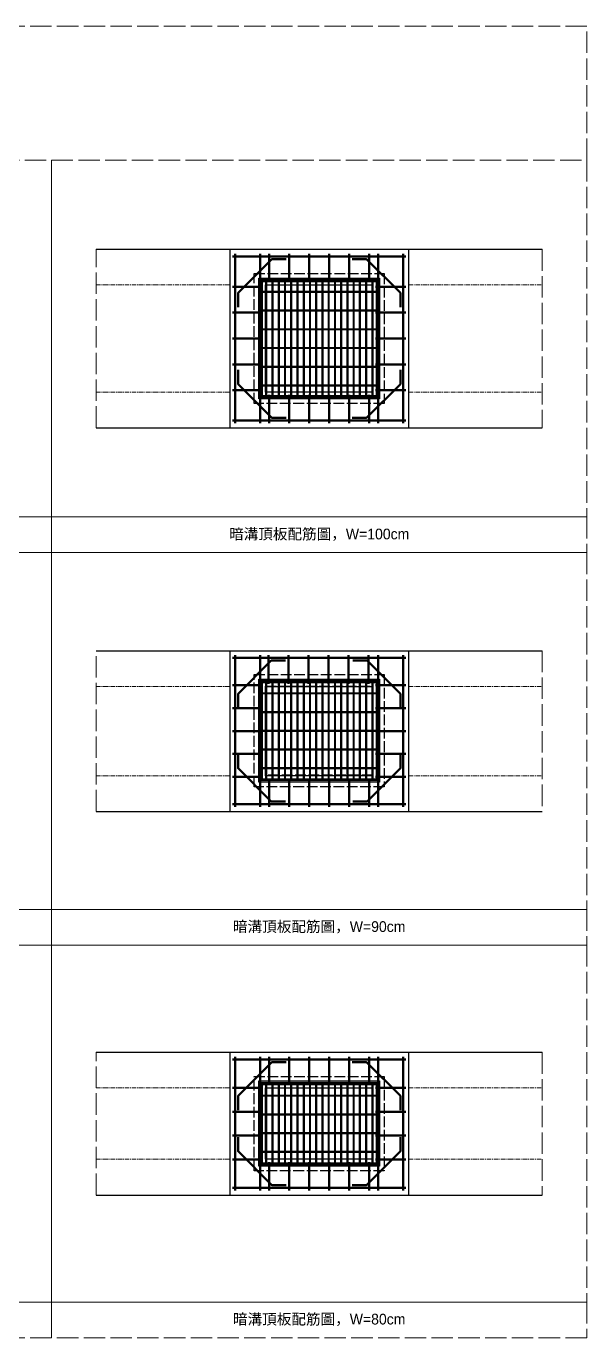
# Model space of a CAD drawing. Extents: x -7340 to 3675, y -3342 to 777.
# Drawn here: x 886 to 1200, y -3342 to -2607 of the extents above; entities that cross this region are included whole.
import ezdxf

# ---------------------------------------------------------------- set-up
doc = ezdxf.new("R2010")
doc.units = 0
doc.header["$MEASUREMENT"] = 0
doc.linetypes.add('ACAD_ISO02W100', pattern=[15, 12, -3])
doc.linetypes.add('CENTERX2', pattern=[4, 2.5, -0.5, 0.5, -0.5])
doc.layers.add('一、4.基本-隱藏', color=9, linetype='ACAD_ISO02W100', lineweight=20, plot=False)
doc.layers.add('三、3.文字-註解文字', color=2, linetype='Continuous')
for name, color, linetype, lineweight in [('二、1.繪圖-既有設施', 8, 'Continuous', 20), ('二、2.繪圖-施作項目', 181, 'Continuous', 30), ('二、5.繪圖-鋼筋', 60, 'Continuous', 50), ('二、6.繪圖-其他施作項目', 35, 'Continuous', 30)]:
    doc.layers.add(name, color=color, linetype=linetype, lineweight=lineweight)
doc.styles.add('註解文字', font='MS PGothic.ttf', dxfattribs={"height": 3})
pattern_1 = [(45, (-155.3608, -3018.3457), (-2.65165, 2.65165), []), (45, (-154.477, -3018.3457), (-2.65165, 2.65165), []), (45, (-153.593, -3018.3457), (-2.65165, 2.65165), []), (45, (-152.709, -3018.3457), (-2.65165, 2.65165), [])]
pattern_2 = [(45, (-270.3608, -2793.0957), (-2.65165, 2.65165), []), (45, (-269.477, -2793.0957), (-2.65165, 2.65165), []), (45, (-268.593, -2793.0957), (-2.65165, 2.65165), []), (45, (-267.709, -2793.0957), (-2.65165, 2.65165), [])]
pattern_3 = [(45, (-385.3608, -2568.3457), (-2.65165, 2.65165), []), (45, (-384.477, -2568.3457), (-2.65165, 2.65165), []), (45, (-383.593, -2568.3457), (-2.65165, 2.65165), []), (45, (-382.709, -2568.3457), (-2.65165, 2.65165), [])]

msp = doc.modelspace()

# ---------------------------------------------------------------- hatches: boundary and pattern name
at = {"layer": '二、6.繪圖-其他施作項目'}
h = msp.add_hatch(color=256, dxfattribs=at)
h.dxf.hatch_style = 1
h.paths.add_polyline_path([(1016.1, -2815.9), (1083.9, -2815.9), (1083.9, -2748.1), (1016.1, -2748.1)])
h.paths.add_polyline_path([(1017, -2749), (1083, -2749), (1083, -2815), (1017, -2815)], flags=16)
h = msp.add_hatch(dxfattribs=at)
h.set_pattern_fill('ANSI34', color=256, scale=5)
h.set_pattern_definition(pattern_3)
h.paths.add_polyline_path([(1082, -2755.5), (1018, -2755.5), (1018, -2756), (1082, -2756)])
h = msp.add_hatch(dxfattribs=at)
h.set_pattern_fill('ANSI34', color=256, scale=5)
h.set_pattern_definition(pattern_3)
h.paths.add_polyline_path([(1082, -2766), (1018, -2766), (1018, -2766.5), (1082, -2766.5)])
h = msp.add_hatch(dxfattribs=at)
h.set_pattern_fill('ANSI34', color=256, scale=5)
h.set_pattern_definition(pattern_3)
h.paths.add_polyline_path([(1082, -2776.5), (1018, -2776.5), (1018, -2777), (1082, -2777)])
h = msp.add_hatch(dxfattribs=at)
h.set_pattern_fill('ANSI34', color=256, scale=5)
h.set_pattern_definition(pattern_3)
h.paths.add_polyline_path([(1082, -2787), (1018, -2787), (1018, -2787.5), (1082, -2787.5)])
h = msp.add_hatch(dxfattribs=at)
h.set_pattern_fill('ANSI34', color=256, scale=5)
h.set_pattern_definition(pattern_3)
h.paths.add_polyline_path([(1082, -2797.5), (1018, -2797.5), (1018, -2798), (1082, -2798)])
h = msp.add_hatch(dxfattribs=at)
h.set_pattern_fill('ANSI34', color=256, scale=5)
h.set_pattern_definition(pattern_3)
h.paths.add_polyline_path([(1082, -2808), (1018, -2808), (1018, -2808.5), (1082, -2808.5)])
h = msp.add_hatch(color=256, dxfattribs=at)
h.dxf.hatch_style = 1
h.paths.add_polyline_path([(1016.1, -3030.65), (1083.9, -3030.65), (1083.9, -2972.85), (1016.1, -2972.85)])
h.paths.add_polyline_path([(1017, -2973.75), (1083, -2973.75), (1083, -3029.75), (1017, -3029.75)], flags=16)
h = msp.add_hatch(dxfattribs=at)
h.set_pattern_fill('ANSI34', color=256, scale=5)
h.set_pattern_definition(pattern_2)
h.paths.add_polyline_path([(1082, -2980.5), (1018, -2980.5), (1018, -2981), (1082, -2981)])
h = msp.add_hatch(dxfattribs=at)
h.set_pattern_fill('ANSI34', color=256, scale=5)
h.set_pattern_definition(pattern_2)
h.paths.add_polyline_path([(1082, -2991), (1018, -2991), (1018, -2991.5), (1082, -2991.5)])
h = msp.add_hatch(dxfattribs=at)
h.set_pattern_fill('ANSI34', color=256, scale=5)
h.set_pattern_definition(pattern_2)
h.paths.add_polyline_path([(1082, -3001.5), (1018, -3001.5), (1018, -3002), (1082, -3002)])
h = msp.add_hatch(dxfattribs=at)
h.set_pattern_fill('ANSI34', color=256, scale=5)
h.set_pattern_definition(pattern_2)
h.paths.add_polyline_path([(1082, -3012), (1018, -3012), (1018, -3012.5), (1082, -3012.5)])
h = msp.add_hatch(dxfattribs=at)
h.set_pattern_fill('ANSI34', color=256, scale=5)
h.set_pattern_definition(pattern_2)
h.paths.add_polyline_path([(1082, -3022.5), (1018, -3022.5), (1018, -3023), (1082, -3023)])
h = msp.add_hatch(color=256, dxfattribs=at)
h.dxf.hatch_style = 1
h.paths.add_polyline_path([(1016.1, -3198.1), (1016.1, -3245.9), (1083.9, -3245.9), (1083.9, -3198.1)])
h.paths.add_polyline_path([(1017, -3199), (1083, -3199), (1083, -3245), (1017, -3245)], flags=16)
h.paths.add_polyline_path([(1020, -3202), (1080, -3202), (1080, -3242), (1020, -3242)], flags=0)
h = msp.add_hatch(dxfattribs=at)
h.set_pattern_fill('ANSI34', color=256, scale=5)
h.set_pattern_definition(pattern_1)
h.paths.add_polyline_path([(1082, -3206), (1018, -3206), (1018, -3206.5), (1082, -3206.5)])
h = msp.add_hatch(dxfattribs=at)
h.set_pattern_fill('ANSI34', color=256, scale=5)
h.set_pattern_definition(pattern_1)
h.paths.add_polyline_path([(1082, -3216.5), (1018, -3216.5), (1018, -3217), (1082, -3217)])
h = msp.add_hatch(dxfattribs=at)
h.set_pattern_fill('ANSI34', color=256, scale=5)
h.set_pattern_definition(pattern_1)
h.paths.add_polyline_path([(1082, -3227), (1018, -3227), (1018, -3227.5), (1082, -3227.5)])
h = msp.add_hatch(dxfattribs=at)
h.set_pattern_fill('ANSI34', color=256, scale=5)
h.set_pattern_definition(pattern_1)
h.paths.add_polyline_path([(1082, -3237.5), (1018, -3237.5), (1018, -3238), (1082, -3238)])

# ---------------------------------------------------------------- linework, layer by layer
at = {"layer": '一、4.基本-隱藏'}
for points in [[(300, -2682), (1200, -2682), (1200, -2607), (300, -2607)], [(750, -2682), (900, -2682), (900, -2882), (750, -2882)], [(900, -2682), (1200, -2682), (1200, -2882), (900, -2882)], [(925, -2732), (1175, -2732), (1175, -2832), (925, -2832)], [(750, -2882), (900, -2882), (900, -2902), (750, -2902)], [(900, -2882), (1200, -2882), (1200, -2902), (900, -2902)], [(750, -2902), (900, -2902), (900, -3102), (750, -3102)], [(900, -2902), (1200, -2902), (1200, -3102), (900, -3102)], [(925, -2957), (1175, -2957), (1175, -3047), (925, -3047)], [(750, -3102), (900, -3102), (900, -3122), (750, -3122)], [(900, -3102), (1200, -3102), (1200, -3122), (900, -3122)], [(750, -3122), (900, -3122), (900, -3322), (750, -3322)], [(900, -3122), (1200, -3122), (1200, -3322), (900, -3322)], [(925, -3182), (1175, -3182), (1175, -3262), (925, -3262)], [(750, -3322), (900, -3322), (900, -3342), (750, -3342)], [(900, -3322), (1200, -3322), (1200, -3342), (900, -3342)]]:
    msp.add_lwpolyline(points, close=True, dxfattribs=at)
at = {"layer": '二、1.繪圖-既有設施', "linetype": 'CENTERX2'}
for points in [[(925, -2752), (1000, -2752)], [(1100, -2752), (1175, -2752)], [(925, -2812), (1000, -2812)], [(1100, -2812), (1175, -2812)], [(925, -2977), (1000, -2977)], [(1100, -2977), (1175, -2977)], [(925, -3027), (1000, -3027)], [(1100, -3027), (1175, -3027)], [(925, -3202), (1000, -3202)], [(1100, -3202), (1175, -3202)], [(925, -3242), (1000, -3242)], [(1100, -3242), (1175, -3242)]]:
    msp.add_lwpolyline(points, dxfattribs=at)
at = {"layer": '二、2.繪圖-施作項目'}
for points in [[(925, -2732), (1175, -2732)], [(1000, -2732), (1000, -2832)], [(1100, -2732), (1100, -2832)], [(925, -2832), (1175, -2832)], [(925, -2957), (1175, -2957)], [(1000, -2957), (1000, -3047)], [(1100, -2957), (1100, -3047)], [(925, -3047), (1175, -3047)], [(925, -3182), (1175, -3182)], [(1000, -3182), (1000, -3262)], [(1100, -3182), (1100, -3262)], [(925, -3262), (1175, -3262)]]:
    msp.add_lwpolyline(points, dxfattribs=at)
for points in [[(1020, -2752), (1080, -2752), (1080, -2812), (1020, -2812)], [(1020, -2977), (1080, -2977), (1080, -3027), (1020, -3027)], [(1020, -3202), (1080, -3202), (1080, -3242), (1020, -3242)]]:
    msp.add_lwpolyline(points, close=True, dxfattribs=at)
at = {"layer": '二、5.繪圖-鋼筋'}
for points in [[(1001.5, -2736), (1098.5, -2736)], [(1003, -2734.5), (1003, -2829.5)], [(1004.5, -2764.5), (1004.5, -2756.5), (1023.5, -2737.5), (1031.5, -2737.5)], [(1017, -2829.5), (1017, -2734.5)], [(1022, -2750.5), (1022, -2734.5)], [(1033.2, -2750.5), (1033.2, -2734.5)], [(1044.4, -2750.5), (1044.4, -2734.5)], [(1055.6, -2750.5), (1055.6, -2734.5)], [(1066.8, -2750.5), (1066.8, -2734.5)], [(1095.5, -2764.5), (1095.5, -2756.5), (1076.5, -2737.5), (1068.5, -2737.5)], [(1078, -2750.5), (1078, -2734.5)], [(1083, -2829.5), (1083, -2734.5)], [(1097, -2734.5), (1097, -2829.5)], [(1001.5, -2753), (1018.5, -2753)], [(1081.5, -2753), (1098.5, -2753)], [(1001.5, -2767.5), (1018.5, -2767.5)], [(1081.5, -2767.5), (1098.5, -2767.5)], [(1001.5, -2782), (1018.5, -2782)], [(1081.5, -2782), (1098.5, -2782)], [(1001.5, -2796.5), (1018.5, -2796.5)], [(1004.5, -2799.5), (1004.5, -2807.5), (1023.5, -2826.5), (1031.5, -2826.5)], [(1095.5, -2799.5), (1095.5, -2807.5), (1076.5, -2826.5), (1068.5, -2826.5)], [(1081.5, -2796.5), (1098.5, -2796.5)], [(1001.5, -2811), (1018.5, -2811)], [(1022, -2829.5), (1022, -2813.5)], [(1033.2, -2829.5), (1033.2, -2813.5)], [(1044.4, -2829.5), (1044.4, -2813.5)], [(1055.6, -2829.5), (1055.6, -2813.5)], [(1066.8, -2829.5), (1066.8, -2813.5)], [(1078, -2829.5), (1078, -2813.5)], [(1081.5, -2811), (1098.5, -2811)], [(1001.5, -2828), (1098.5, -2828)], [(1001.5, -2961), (1098.5, -2961)], [(1003, -2959.5), (1003, -3044.5)], [(1017, -2959.5), (1017, -3044.5)], [(1021.638, -2975.5), (1021.638, -2959.5)], [(1032.838, -2975.5), (1032.838, -2959.5)], [(1044.038, -2975.5), (1044.038, -2959.5)], [(1055.238, -2975.5), (1055.238, -2959.5)], [(1066.438, -2975.5), (1066.438, -2959.5)], [(1077.638, -2975.5), (1077.638, -2959.5)], [(1083, -2959.5), (1083, -3044.5)], [(1097, -2959.5), (1097, -3044.5)], [(1004.5, -2989.138), (1004.5, -2981.138), (1023.138, -2962.5), (1031.138, -2962.5)], [(1095.5, -2989.138), (1095.5, -2981.138), (1076.862, -2962.5), (1068.862, -2962.5)], [(1001.5, -2976.35), (1018.5, -2976.35)], [(1081.5, -2976.35), (1098.5, -2976.35)], [(1001.5, -2989.18), (1018.5, -2989.18)], [(1081.5, -2989.18), (1098.5, -2989.18)], [(1001.5, -3002), (1018.5, -3002)], [(1081.5, -3002), (1098.5, -3002)], [(1001.5, -3014.84), (1018.5, -3014.84)], [(1004.5, -3014.862), (1004.5, -3022.862), (1023.138, -3041.5), (1031.138, -3041.5)], [(1095.5, -3014.862), (1095.5, -3022.862), (1076.862, -3041.5), (1068.862, -3041.5)], [(1081.5, -3014.84), (1098.5, -3014.84)], [(1001.5, -3027.67), (1018.5, -3027.67)], [(1081.5, -3027.67), (1098.5, -3027.67)], [(1022, -3044.5), (1022, -3028.5)], [(1033.2, -3044.5), (1033.2, -3028.5)], [(1044.4, -3044.5), (1044.4, -3028.5)], [(1055.6, -3044.5), (1055.6, -3028.5)], [(1066.8, -3044.5), (1066.8, -3028.5)], [(1078, -3044.5), (1078, -3028.5)], [(1001.5, -3043), (1098.5, -3043)], [(1001.5, -3186), (1098.5, -3186)], [(1003, -3184.5), (1003, -3259.5)], [(1004.5, -3214.5), (1004.5, -3206.5), (1023.5, -3187.5), (1031.5, -3187.5)], [(1017, -3184.5), (1017, -3259.5)], [(1022, -3200.5), (1022, -3184.5)], [(1033.2, -3200.5), (1033.2, -3184.5)], [(1044.4, -3200.5), (1044.4, -3184.5)], [(1055.6, -3200.5), (1055.6, -3184.5)], [(1066.8, -3200.5), (1066.8, -3184.5)], [(1095.5, -3214.5), (1095.5, -3206.5), (1076.5, -3187.5), (1068.5, -3187.5)], [(1078, -3200.5), (1078, -3184.5)], [(1083, -3184.5), (1083, -3259.5)], [(1097, -3184.5), (1097, -3259.5)], [(1001.5, -3201.9), (1018.5, -3201.9)], [(1081.5, -3201.9), (1098.5, -3201.9)], [(1001.5, -3215.3), (1018.5, -3215.3)], [(1081.5, -3215.3), (1098.5, -3215.3)], [(1001.5, -3228.7), (1018.5, -3228.7)], [(1004.5, -3229.5), (1004.5, -3237.5), (1023.5, -3256.5), (1031.5, -3256.5)], [(1095.5, -3229.5), (1095.5, -3237.5), (1076.5, -3256.5), (1068.5, -3256.5)], [(1081.5, -3228.7), (1098.5, -3228.7)], [(1001.5, -3242.1), (1018.5, -3242.1)], [(1022, -3259.5), (1022, -3243.5)], [(1033.2, -3259.5), (1033.2, -3243.5)], [(1044.4, -3259.5), (1044.4, -3243.5)], [(1055.6, -3259.5), (1055.6, -3243.5)], [(1066.8, -3259.5), (1066.8, -3243.5)], [(1078, -3259.5), (1078, -3243.5)], [(1081.5, -3242.1), (1098.5, -3242.1)], [(1001.5, -3258), (1098.5, -3258)]]:
    msp.add_lwpolyline(points, dxfattribs=at)
at = {"layer": '二、6.繪圖-其他施作項目', "linetype": 'ACAD_ISO02W100', "ltscale": 0.5}
for points in [[(1013.5, -2745.5), (1086.5, -2745.5), (1086.5, -2818.5), (1013.5, -2818.5)], [(1020, -2752), (1080, -2752), (1080, -2812), (1020, -2812)], [(1013.5, -2970.25), (1086.5, -2970.25), (1086.5, -3033.25), (1013.5, -3033.25)], [(1020, -2976.75), (1080, -2976.75), (1080, -3026.75), (1020, -3026.75)], [(1013.5, -3195.5), (1086.5, -3195.5), (1086.5, -3248.5), (1013.5, -3248.5)], [(1020, -3202), (1080, -3202), (1080, -3242), (1020, -3242)]]:
    msp.add_lwpolyline(points, close=True, dxfattribs=at)
at = {"layer": '二、6.繪圖-其他施作項目'}
for points in [[(1016.1, -2748.1), (1083.9, -2748.1), (1083.9, -2815.9), (1016.1, -2815.9)], [(1017, -2749), (1083, -2749), (1083, -2815), (1017, -2815)], [(1017.5, -2749.5), (1082.5, -2749.5), (1082.5, -2814.5), (1017.5, -2814.5)], [(1016.1, -2972.85), (1083.9, -2972.85), (1083.9, -3030.65), (1016.1, -3030.65)], [(1017, -2973.75), (1083, -2973.75), (1083, -3029.75), (1017, -3029.75)], [(1017.5, -2974.25), (1082.5, -2974.25), (1082.5, -3029.25), (1017.5, -3029.25)], [(1016.1, -3198.1), (1083.9, -3198.1), (1083.9, -3245.9), (1016.1, -3245.9)], [(1017, -3199), (1083, -3199), (1083, -3245), (1017, -3245)], [(1017.5, -3199.5), (1082.5, -3199.5), (1082.5, -3244.5), (1017.5, -3244.5)]]:
    msp.add_lwpolyline(points, close=True, dxfattribs=at)
for points in [[(1017.5, -2749.5), (1082.5, -2749.5)], [(1017.5, -2749.5), (1017.5, -2814.5)], [(1018, -2749.5), (1018, -2814.5)], [(1018, -2750), (1082, -2750)], [(1018, -2755.5), (1082, -2755.5)], [(1018, -2756), (1082, -2756)], [(1020, -2750), (1020, -2755.5)], [(1020, -2756), (1020, -2766)], [(1020.5, -2750), (1020.5, -2755.5)], [(1020.5, -2756), (1020.5, -2766)], [(1023.5, -2750), (1023.5, -2755.5)], [(1023.5, -2756), (1023.5, -2766)], [(1024, -2750), (1024, -2755.5)], [(1024, -2756), (1024, -2766)], [(1027, -2750), (1027, -2755.5)], [(1027, -2756), (1027, -2766)], [(1027.5, -2750), (1027.5, -2755.5)], [(1027.5, -2756), (1027.5, -2766)], [(1030.5, -2750), (1030.5, -2755.5)], [(1030.5, -2756), (1030.5, -2766)], [(1031, -2750), (1031, -2755.5)], [(1031, -2756), (1031, -2766)], [(1034, -2750), (1034, -2755.5)], [(1034, -2756), (1034, -2766)], [(1034.5, -2750), (1034.5, -2755.5)], [(1034.5, -2756), (1034.5, -2766)], [(1037.5, -2750), (1037.5, -2755.5)], [(1037.5, -2756), (1037.5, -2766)], [(1038, -2750), (1038, -2755.5)], [(1038, -2756), (1038, -2766)], [(1041, -2750), (1041, -2755.5)], [(1041, -2756), (1041, -2766)], [(1041.5, -2750), (1041.5, -2755.5)], [(1041.5, -2756), (1041.5, -2766)], [(1044.5, -2750), (1044.5, -2755.5)], [(1044.5, -2756), (1044.5, -2766)], [(1045, -2750), (1045, -2755.5)], [(1045, -2756), (1045, -2766)], [(1048, -2750), (1048, -2755.5)], [(1048, -2756), (1048, -2766)], [(1048.5, -2750), (1048.5, -2755.5)], [(1048.5, -2756), (1048.5, -2766)], [(1051.5, -2750), (1051.5, -2755.5)], [(1051.5, -2756), (1051.5, -2766)], [(1052, -2750), (1052, -2755.5)], [(1052, -2756), (1052, -2766)], [(1055, -2750), (1055, -2755.5)], [(1055, -2756), (1055, -2766)], [(1055.5, -2750), (1055.5, -2755.5)], [(1055.5, -2756), (1055.5, -2766)], [(1058.5, -2750), (1058.5, -2755.5)], [(1058.5, -2756), (1058.5, -2766)], [(1059, -2750), (1059, -2755.5)], [(1059, -2756), (1059, -2766)], [(1062, -2750), (1062, -2755.5)], [(1062, -2756), (1062, -2766)], [(1062.5, -2750), (1062.5, -2755.5)], [(1062.5, -2756), (1062.5, -2766)], [(1065.5, -2750), (1065.5, -2755.5)], [(1065.5, -2756), (1065.5, -2766)], [(1066, -2750), (1066, -2755.5)], [(1066, -2756), (1066, -2766)], [(1069, -2750), (1069, -2755.5)], [(1069, -2756), (1069, -2766)], [(1069.5, -2750), (1069.5, -2755.5)], [(1069.5, -2756), (1069.5, -2766)], [(1072.5, -2750), (1072.5, -2755.5)], [(1072.5, -2756), (1072.5, -2766)], [(1073, -2750), (1073, -2755.5)], [(1073, -2756), (1073, -2766)], [(1076, -2750), (1076, -2755.5)], [(1076, -2756), (1076, -2766)], [(1076.5, -2750), (1076.5, -2755.5)], [(1076.5, -2756), (1076.5, -2766)], [(1079.5, -2750), (1079.5, -2755.5)], [(1079.5, -2756), (1079.5, -2766)], [(1080, -2750), (1080, -2755.5)], [(1080, -2756), (1080, -2766)], [(1082, -2749.5), (1082, -2814.5)], [(1082.5, -2749.5), (1082.5, -2814.5)], [(1018, -2766), (1082, -2766)], [(1018, -2766.5), (1082, -2766.5)], [(1020, -2766.5), (1020, -2776.5)], [(1020.5, -2766.5), (1020.5, -2776.5)], [(1023.5, -2766.5), (1023.5, -2776.5)], [(1024, -2766.5), (1024, -2776.5)], [(1027, -2766.5), (1027, -2776.5)], [(1027.5, -2766.5), (1027.5, -2776.5)], [(1030.5, -2766.5), (1030.5, -2776.5)], [(1031, -2766.5), (1031, -2776.5)], [(1034, -2766.5), (1034, -2776.5)], [(1034.5, -2766.5), (1034.5, -2776.5)], [(1037.5, -2766.5), (1037.5, -2776.5)], [(1038, -2766.5), (1038, -2776.5)], [(1041, -2766.5), (1041, -2776.5)], [(1041.5, -2766.5), (1041.5, -2776.5)], [(1044.5, -2766.5), (1044.5, -2776.5)], [(1045, -2766.5), (1045, -2776.5)], [(1048, -2766.5), (1048, -2776.5)], [(1048.5, -2766.5), (1048.5, -2776.5)], [(1051.5, -2766.5), (1051.5, -2776.5)], [(1052, -2766.5), (1052, -2776.5)], [(1055, -2766.5), (1055, -2776.5)], [(1055.5, -2766.5), (1055.5, -2776.5)], [(1058.5, -2766.5), (1058.5, -2776.5)], [(1059, -2766.5), (1059, -2776.5)], [(1062, -2766.5), (1062, -2776.5)], [(1062.5, -2766.5), (1062.5, -2776.5)], [(1065.5, -2766.5), (1065.5, -2776.5)], [(1066, -2766.5), (1066, -2776.5)], [(1069, -2766.5), (1069, -2776.5)], [(1069.5, -2766.5), (1069.5, -2776.5)], [(1072.5, -2766.5), (1072.5, -2776.5)], [(1073, -2766.5), (1073, -2776.5)], [(1076, -2766.5), (1076, -2776.5)], [(1076.5, -2766.5), (1076.5, -2776.5)], [(1079.5, -2766.5), (1079.5, -2776.5)], [(1080, -2766.5), (1080, -2776.5)], [(1018, -2776.5), (1082, -2776.5)], [(1018, -2777), (1082, -2777)], [(1020, -2777), (1020, -2787)], [(1020.5, -2777), (1020.5, -2787)], [(1023.5, -2777), (1023.5, -2787)], [(1024, -2777), (1024, -2787)], [(1027, -2777), (1027, -2787)], [(1027.5, -2777), (1027.5, -2787)], [(1030.5, -2777), (1030.5, -2787)], [(1031, -2777), (1031, -2787)], [(1034, -2777), (1034, -2787)], [(1034.5, -2777), (1034.5, -2787)], [(1037.5, -2777), (1037.5, -2787)], [(1038, -2777), (1038, -2787)], [(1041, -2777), (1041, -2787)], [(1041.5, -2777), (1041.5, -2787)], [(1044.5, -2777), (1044.5, -2787)], [(1045, -2777), (1045, -2787)], [(1048, -2777), (1048, -2787)], [(1048.5, -2777), (1048.5, -2787)], [(1051.5, -2777), (1051.5, -2787)], [(1052, -2777), (1052, -2787)], [(1055, -2777), (1055, -2787)], [(1055.5, -2777), (1055.5, -2787)], [(1058.5, -2777), (1058.5, -2787)], [(1059, -2777), (1059, -2787)], [(1062, -2777), (1062, -2787)], [(1062.5, -2777), (1062.5, -2787)], [(1065.5, -2777), (1065.5, -2787)], [(1066, -2777), (1066, -2787)], [(1069, -2777), (1069, -2787)], [(1069.5, -2777), (1069.5, -2787)], [(1072.5, -2777), (1072.5, -2787)], [(1073, -2777), (1073, -2787)], [(1076, -2777), (1076, -2787)], [(1076.5, -2777), (1076.5, -2787)], [(1079.5, -2777), (1079.5, -2787)], [(1080, -2777), (1080, -2787)], [(1018, -2787), (1082, -2787)], [(1018, -2787.5), (1082, -2787.5)], [(1020, -2787.5), (1020, -2797.5)], [(1020.5, -2787.5), (1020.5, -2797.5)], [(1023.5, -2787.5), (1023.5, -2797.5)], [(1024, -2787.5), (1024, -2797.5)], [(1027, -2787.5), (1027, -2797.5)], [(1027.5, -2787.5), (1027.5, -2797.5)], [(1030.5, -2787.5), (1030.5, -2797.5)], [(1031, -2787.5), (1031, -2797.5)], [(1034, -2787.5), (1034, -2797.5)], [(1034.5, -2787.5), (1034.5, -2797.5)], [(1037.5, -2787.5), (1037.5, -2797.5)], [(1038, -2787.5), (1038, -2797.5)], [(1041, -2787.5), (1041, -2797.5)], [(1041.5, -2787.5), (1041.5, -2797.5)], [(1044.5, -2787.5), (1044.5, -2797.5)], [(1045, -2787.5), (1045, -2797.5)], [(1048, -2787.5), (1048, -2797.5)], [(1048.5, -2787.5), (1048.5, -2797.5)], [(1051.5, -2787.5), (1051.5, -2797.5)], [(1052, -2787.5), (1052, -2797.5)], [(1055, -2787.5), (1055, -2797.5)], [(1055.5, -2787.5), (1055.5, -2797.5)], [(1058.5, -2787.5), (1058.5, -2797.5)], [(1059, -2787.5), (1059, -2797.5)], [(1062, -2787.5), (1062, -2797.5)], [(1062.5, -2787.5), (1062.5, -2797.5)], [(1065.5, -2787.5), (1065.5, -2797.5)], [(1066, -2787.5), (1066, -2797.5)], [(1069, -2787.5), (1069, -2797.5)], [(1069.5, -2787.5), (1069.5, -2797.5)], [(1072.5, -2787.5), (1072.5, -2797.5)], [(1073, -2787.5), (1073, -2797.5)], [(1076, -2787.5), (1076, -2797.5)], [(1076.5, -2787.5), (1076.5, -2797.5)], [(1079.5, -2787.5), (1079.5, -2797.5)], [(1080, -2787.5), (1080, -2797.5)], [(1018, -2797.5), (1082, -2797.5)], [(1018, -2798), (1082, -2798)], [(1020, -2798), (1020, -2808)], [(1020.5, -2798), (1020.5, -2808)], [(1023.5, -2798), (1023.5, -2808)], [(1024, -2798), (1024, -2808)], [(1027, -2798), (1027, -2808)], [(1027.5, -2798), (1027.5, -2808)], [(1030.5, -2798), (1030.5, -2808)], [(1031, -2798), (1031, -2808)], [(1034, -2798), (1034, -2808)], [(1034.5, -2798), (1034.5, -2808)], [(1037.5, -2798), (1037.5, -2808)], [(1038, -2798), (1038, -2808)], [(1041, -2798), (1041, -2808)], [(1041.5, -2798), (1041.5, -2808)], [(1044.5, -2798), (1044.5, -2808)], [(1045, -2798), (1045, -2808)], [(1048, -2798), (1048, -2808)], [(1048.5, -2798), (1048.5, -2808)], [(1051.5, -2798), (1051.5, -2808)], [(1052, -2798), (1052, -2808)], [(1055, -2798), (1055, -2808)], [(1055.5, -2798), (1055.5, -2808)], [(1058.5, -2798), (1058.5, -2808)], [(1059, -2798), (1059, -2808)], [(1062, -2798), (1062, -2808)], [(1062.5, -2798), (1062.5, -2808)], [(1065.5, -2798), (1065.5, -2808)], [(1066, -2798), (1066, -2808)], [(1069, -2798), (1069, -2808)], [(1069.5, -2798), (1069.5, -2808)], [(1072.5, -2798), (1072.5, -2808)], [(1073, -2798), (1073, -2808)], [(1076, -2798), (1076, -2808)], [(1076.5, -2798), (1076.5, -2808)], [(1079.5, -2798), (1079.5, -2808)], [(1080, -2798), (1080, -2808)], [(1017.5, -2814.5), (1082.5, -2814.5)], [(1018, -2808), (1082, -2808)], [(1018, -2808.5), (1082, -2808.5)], [(1018, -2814), (1082, -2814)], [(1020, -2808.5), (1020, -2814)], [(1020.5, -2808.5), (1020.5, -2814)], [(1023.5, -2808.5), (1023.5, -2814)], [(1024, -2808.5), (1024, -2814)], [(1027, -2808.5), (1027, -2814)], [(1027.5, -2808.5), (1027.5, -2814)], [(1030.5, -2808.5), (1030.5, -2814)], [(1031, -2808.5), (1031, -2814)], [(1034, -2808.5), (1034, -2814)], [(1034.5, -2808.5), (1034.5, -2814)], [(1037.5, -2808.5), (1037.5, -2814)], [(1038, -2808.5), (1038, -2814)], [(1041, -2808.5), (1041, -2814)], [(1041.5, -2808.5), (1041.5, -2814)], [(1044.5, -2808.5), (1044.5, -2814)], [(1045, -2808.5), (1045, -2814)], [(1048, -2808.5), (1048, -2814)], [(1048.5, -2808.5), (1048.5, -2814)], [(1051.5, -2808.5), (1051.5, -2814)], [(1052, -2808.5), (1052, -2814)], [(1055, -2808.5), (1055, -2814)], [(1055.5, -2808.5), (1055.5, -2814)], [(1058.5, -2808.5), (1058.5, -2814)], [(1059, -2808.5), (1059, -2814)], [(1062, -2808.5), (1062, -2814)], [(1062.5, -2808.5), (1062.5, -2814)], [(1065.5, -2808.5), (1065.5, -2814)], [(1066, -2808.5), (1066, -2814)], [(1069, -2808.5), (1069, -2814)], [(1069.5, -2808.5), (1069.5, -2814)], [(1072.5, -2808.5), (1072.5, -2814)], [(1073, -2808.5), (1073, -2814)], [(1076, -2808.5), (1076, -2814)], [(1076.5, -2808.5), (1076.5, -2814)], [(1079.5, -2808.5), (1079.5, -2814)], [(1080, -2808.5), (1080, -2814)], [(1017.5, -2974.25), (1082.5, -2974.25)], [(1017.5, -2974.25), (1017.5, -3029.25)], [(1018, -2974.25), (1018, -3029.25)], [(1018, -2974.75), (1082, -2974.75)], [(1020, -2974.75), (1020, -2980.5)], [(1020.5, -2974.75), (1020.5, -2980.5)], [(1023.5, -2974.75), (1023.5, -2980.5)], [(1024, -2974.75), (1024, -2980.5)], [(1027, -2974.75), (1027, -2980.5)], [(1027.5, -2974.75), (1027.5, -2980.5)], [(1030.5, -2974.75), (1030.5, -2980.5)], [(1031, -2974.75), (1031, -2980.5)], [(1034, -2974.75), (1034, -2980.5)], [(1034.5, -2974.75), (1034.5, -2980.5)], [(1037.5, -2974.75), (1037.5, -2980.5)], [(1038, -2974.75), (1038, -2980.5)], [(1041, -2974.75), (1041, -2980.5)], [(1041.5, -2974.75), (1041.5, -2980.5)], [(1044.5, -2974.75), (1044.5, -2980.5)], [(1045, -2974.75), (1045, -2980.5)], [(1048, -2974.75), (1048, -2980.5)], [(1048.5, -2974.75), (1048.5, -2980.5)], [(1051.5, -2974.75), (1051.5, -2980.5)], [(1052, -2974.75), (1052, -2980.5)], [(1055, -2974.75), (1055, -2980.5)], [(1055.5, -2974.75), (1055.5, -2980.5)], [(1058.5, -2974.75), (1058.5, -2980.5)], [(1059, -2974.75), (1059, -2980.5)], [(1062, -2974.75), (1062, -2980.5)], [(1062.5, -2974.75), (1062.5, -2980.5)], [(1065.5, -2974.75), (1065.5, -2980.5)], [(1066, -2974.75), (1066, -2980.5)], [(1069, -2974.75), (1069, -2980.5)], [(1069.5, -2974.75), (1069.5, -2980.5)], [(1072.5, -2974.75), (1072.5, -2980.5)], [(1073, -2974.75), (1073, -2980.5)], [(1076, -2974.75), (1076, -2980.5)], [(1076.5, -2974.75), (1076.5, -2980.5)], [(1079.5, -2974.75), (1079.5, -2980.5)], [(1080, -2974.75), (1080, -2980.5)], [(1082, -2974.25), (1082, -3029.25)], [(1082.5, -2974.25), (1082.5, -3029.25)], [(1018, -2980.5), (1082, -2980.5)], [(1018, -2981), (1082, -2981)], [(1020, -2981), (1020, -2991)], [(1020.5, -2981), (1020.5, -2991)], [(1023.5, -2981), (1023.5, -2991)], [(1024, -2981), (1024, -2991)], [(1027, -2981), (1027, -2991)], [(1027.5, -2981), (1027.5, -2991)], [(1030.5, -2981), (1030.5, -2991)], [(1031, -2981), (1031, -2991)], [(1034, -2981), (1034, -2991)], [(1034.5, -2981), (1034.5, -2991)], [(1037.5, -2981), (1037.5, -2991)], [(1038, -2981), (1038, -2991)], [(1041, -2981), (1041, -2991)], [(1041.5, -2981), (1041.5, -2991)], [(1044.5, -2981), (1044.5, -2991)], [(1045, -2981), (1045, -2991)], [(1048, -2981), (1048, -2991)], [(1048.5, -2981), (1048.5, -2991)], [(1051.5, -2981), (1051.5, -2991)], [(1052, -2981), (1052, -2991)], [(1055, -2981), (1055, -2991)], [(1055.5, -2981), (1055.5, -2991)], [(1058.5, -2981), (1058.5, -2991)], [(1059, -2981), (1059, -2991)], [(1062, -2981), (1062, -2991)], [(1062.5, -2981), (1062.5, -2991)], [(1065.5, -2981), (1065.5, -2991)], [(1066, -2981), (1066, -2991)], [(1069, -2981), (1069, -2991)], [(1069.5, -2981), (1069.5, -2991)], [(1072.5, -2981), (1072.5, -2991)], [(1073, -2981), (1073, -2991)], [(1076, -2981), (1076, -2991)], [(1076.5, -2981), (1076.5, -2991)], [(1079.5, -2981), (1079.5, -2991)], [(1080, -2981), (1080, -2991)], [(1018, -2991), (1082, -2991)], [(1018, -2991.5), (1082, -2991.5)], [(1020, -2991.5), (1020, -3001.5)], [(1020.5, -2991.5), (1020.5, -3001.5)], [(1023.5, -2991.5), (1023.5, -3001.5)], [(1024, -2991.5), (1024, -3001.5)], [(1027, -2991.5), (1027, -3001.5)], [(1027.5, -2991.5), (1027.5, -3001.5)], [(1030.5, -2991.5), (1030.5, -3001.5)], [(1031, -2991.5), (1031, -3001.5)], [(1034, -2991.5), (1034, -3001.5)], [(1034.5, -2991.5), (1034.5, -3001.5)], [(1037.5, -2991.5), (1037.5, -3001.5)], [(1038, -2991.5), (1038, -3001.5)], [(1041, -2991.5), (1041, -3001.5)], [(1041.5, -2991.5), (1041.5, -3001.5)], [(1044.5, -2991.5), (1044.5, -3001.5)], [(1045, -2991.5), (1045, -3001.5)], [(1048, -2991.5), (1048, -3001.5)], [(1048.5, -2991.5), (1048.5, -3001.5)], [(1051.5, -2991.5), (1051.5, -3001.5)], [(1052, -2991.5), (1052, -3001.5)], [(1055, -2991.5), (1055, -3001.5)], [(1055.5, -2991.5), (1055.5, -3001.5)], [(1058.5, -2991.5), (1058.5, -3001.5)], [(1059, -2991.5), (1059, -3001.5)], [(1062, -2991.5), (1062, -3001.5)], [(1062.5, -2991.5), (1062.5, -3001.5)], [(1065.5, -2991.5), (1065.5, -3001.5)], [(1066, -2991.5), (1066, -3001.5)], [(1069, -2991.5), (1069, -3001.5)], [(1069.5, -2991.5), (1069.5, -3001.5)], [(1072.5, -2991.5), (1072.5, -3001.5)], [(1073, -2991.5), (1073, -3001.5)], [(1076, -2991.5), (1076, -3001.5)], [(1076.5, -2991.5), (1076.5, -3001.5)], [(1079.5, -2991.5), (1079.5, -3001.5)], [(1080, -2991.5), (1080, -3001.5)], [(1018, -3001.5), (1082, -3001.5)], [(1018, -3002), (1082, -3002)], [(1020, -3002), (1020, -3012)], [(1020.5, -3002), (1020.5, -3012)], [(1023.5, -3002), (1023.5, -3012)], [(1024, -3002), (1024, -3012)], [(1027, -3002), (1027, -3012)], [(1027.5, -3002), (1027.5, -3012)], [(1030.5, -3002), (1030.5, -3012)], [(1031, -3002), (1031, -3012)], [(1034, -3002), (1034, -3012)], [(1034.5, -3002), (1034.5, -3012)], [(1037.5, -3002), (1037.5, -3012)], [(1038, -3002), (1038, -3012)], [(1041, -3002), (1041, -3012)], [(1041.5, -3002), (1041.5, -3012)], [(1044.5, -3002), (1044.5, -3012)], [(1045, -3002), (1045, -3012)], [(1048, -3002), (1048, -3012)], [(1048.5, -3002), (1048.5, -3012)], [(1051.5, -3002), (1051.5, -3012)], [(1052, -3002), (1052, -3012)], [(1055, -3002), (1055, -3012)], [(1055.5, -3002), (1055.5, -3012)], [(1058.5, -3002), (1058.5, -3012)], [(1059, -3002), (1059, -3012)], [(1062, -3002), (1062, -3012)], [(1062.5, -3002), (1062.5, -3012)], [(1065.5, -3002), (1065.5, -3012)], [(1066, -3002), (1066, -3012)], [(1069, -3002), (1069, -3012)], [(1069.5, -3002), (1069.5, -3012)], [(1072.5, -3002), (1072.5, -3012)], [(1073, -3002), (1073, -3012)], [(1076, -3002), (1076, -3012)], [(1076.5, -3002), (1076.5, -3012)], [(1079.5, -3002), (1079.5, -3012)], [(1080, -3002), (1080, -3012)], [(1018, -3012), (1082, -3012)], [(1018, -3012.5), (1082, -3012.5)], [(1020, -3012.5), (1020, -3022.5)], [(1020.5, -3012.5), (1020.5, -3022.5)], [(1023.5, -3012.5), (1023.5, -3022.5)], [(1024, -3012.5), (1024, -3022.5)], [(1027, -3012.5), (1027, -3022.5)], [(1027.5, -3012.5), (1027.5, -3022.5)], [(1030.5, -3012.5), (1030.5, -3022.5)], [(1031, -3012.5), (1031, -3022.5)], [(1034, -3012.5), (1034, -3022.5)], [(1034.5, -3012.5), (1034.5, -3022.5)], [(1037.5, -3012.5), (1037.5, -3022.5)], [(1038, -3012.5), (1038, -3022.5)], [(1041, -3012.5), (1041, -3022.5)], [(1041.5, -3012.5), (1041.5, -3022.5)], [(1044.5, -3012.5), (1044.5, -3022.5)], [(1045, -3012.5), (1045, -3022.5)], [(1048, -3012.5), (1048, -3022.5)], [(1048.5, -3012.5), (1048.5, -3022.5)], [(1051.5, -3012.5), (1051.5, -3022.5)], [(1052, -3012.5), (1052, -3022.5)], [(1055, -3012.5), (1055, -3022.5)], [(1055.5, -3012.5), (1055.5, -3022.5)], [(1058.5, -3012.5), (1058.5, -3022.5)], [(1059, -3012.5), (1059, -3022.5)], [(1062, -3012.5), (1062, -3022.5)], [(1062.5, -3012.5), (1062.5, -3022.5)], [(1065.5, -3012.5), (1065.5, -3022.5)], [(1066, -3012.5), (1066, -3022.5)], [(1069, -3012.5), (1069, -3022.5)], [(1069.5, -3012.5), (1069.5, -3022.5)], [(1072.5, -3012.5), (1072.5, -3022.5)], [(1073, -3012.5), (1073, -3022.5)], [(1076, -3012.5), (1076, -3022.5)], [(1076.5, -3012.5), (1076.5, -3022.5)], [(1079.5, -3012.5), (1079.5, -3022.5)], [(1080, -3012.5), (1080, -3022.5)], [(1018, -3022.5), (1082, -3022.5)], [(1018, -3023), (1082, -3023)], [(1020, -3023), (1020, -3028.75)], [(1020.5, -3023), (1020.5, -3028.75)], [(1023.5, -3023), (1023.5, -3028.75)], [(1024, -3023), (1024, -3028.75)], [(1027, -3023), (1027, -3028.75)], [(1027.5, -3023), (1027.5, -3028.75)], [(1030.5, -3023), (1030.5, -3028.75)], [(1031, -3023), (1031, -3028.75)], [(1034, -3023), (1034, -3028.75)], [(1034.5, -3023), (1034.5, -3028.75)], [(1037.5, -3023), (1037.5, -3028.75)], [(1038, -3023), (1038, -3028.75)], [(1041, -3023), (1041, -3028.75)], [(1041.5, -3023), (1041.5, -3028.75)], [(1044.5, -3023), (1044.5, -3028.75)], [(1045, -3023), (1045, -3028.75)], [(1048, -3023), (1048, -3028.75)], [(1048.5, -3023), (1048.5, -3028.75)], [(1051.5, -3023), (1051.5, -3028.75)], [(1052, -3023), (1052, -3028.75)], [(1055, -3023), (1055, -3028.75)], [(1055.5, -3023), (1055.5, -3028.75)], [(1058.5, -3023), (1058.5, -3028.75)], [(1059, -3023), (1059, -3028.75)], [(1062, -3023), (1062, -3028.75)], [(1062.5, -3023), (1062.5, -3028.75)], [(1065.5, -3023), (1065.5, -3028.75)], [(1066, -3023), (1066, -3028.75)], [(1069, -3023), (1069, -3028.75)], [(1069.5, -3023), (1069.5, -3028.75)], [(1072.5, -3023), (1072.5, -3028.75)], [(1073, -3023), (1073, -3028.75)], [(1076, -3023), (1076, -3028.75)], [(1076.5, -3023), (1076.5, -3028.75)], [(1079.5, -3023), (1079.5, -3028.75)], [(1080, -3023), (1080, -3028.75)], [(1017.5, -3029.25), (1082.5, -3029.25)], [(1018, -3028.75), (1082, -3028.75)], [(1017.5, -3199.5), (1082.5, -3199.5)], [(1017.5, -3199.5), (1017.5, -3244.5)], [(1018, -3199.5), (1018, -3244.5)], [(1018, -3200), (1082, -3200)], [(1020, -3200), (1020, -3206)], [(1020.5, -3200), (1020.5, -3206)], [(1023.5, -3200), (1023.5, -3206)], [(1024, -3200), (1024, -3206)], [(1027, -3200), (1027, -3206)], [(1027.5, -3200), (1027.5, -3206)], [(1030.5, -3200), (1030.5, -3206)], [(1031, -3200), (1031, -3206)], [(1034, -3200), (1034, -3206)], [(1034.5, -3200), (1034.5, -3206)], [(1037.5, -3200), (1037.5, -3206)], [(1038, -3200), (1038, -3206)], [(1041, -3200), (1041, -3206)], [(1041.5, -3200), (1041.5, -3206)], [(1044.5, -3200), (1044.5, -3206)], [(1045, -3200), (1045, -3206)], [(1048, -3200), (1048, -3206)], [(1048.5, -3200), (1048.5, -3206)], [(1051.5, -3200), (1051.5, -3206)], [(1052, -3200), (1052, -3206)], [(1055, -3200), (1055, -3206)], [(1055.5, -3200), (1055.5, -3206)], [(1058.5, -3200), (1058.5, -3206)], [(1059, -3200), (1059, -3206)], [(1062, -3200), (1062, -3206)], [(1062.5, -3200), (1062.5, -3206)], [(1065.5, -3200), (1065.5, -3206)], [(1066, -3200), (1066, -3206)], [(1069, -3200), (1069, -3206)], [(1069.5, -3200), (1069.5, -3206)], [(1072.5, -3200), (1072.5, -3206)], [(1073, -3200), (1073, -3206)], [(1076, -3200), (1076, -3206)], [(1076.5, -3200), (1076.5, -3206)], [(1079.5, -3200), (1079.5, -3206)], [(1080, -3200), (1080, -3206)], [(1082, -3199.5), (1082, -3244.5)], [(1082.5, -3199.5), (1082.5, -3244.5)], [(1018, -3206), (1082, -3206)], [(1018, -3206.5), (1082, -3206.5)], [(1020, -3206.5), (1020, -3216.5)], [(1020.5, -3206.5), (1020.5, -3216.5)], [(1023.5, -3206.5), (1023.5, -3216.5)], [(1024, -3206.5), (1024, -3216.5)], [(1027, -3206.5), (1027, -3216.5)], [(1027.5, -3206.5), (1027.5, -3216.5)], [(1030.5, -3206.5), (1030.5, -3216.5)], [(1031, -3206.5), (1031, -3216.5)], [(1034, -3206.5), (1034, -3216.5)], [(1034.5, -3206.5), (1034.5, -3216.5)], [(1037.5, -3206.5), (1037.5, -3216.5)], [(1038, -3206.5), (1038, -3216.5)], [(1041, -3206.5), (1041, -3216.5)], [(1041.5, -3206.5), (1041.5, -3216.5)], [(1044.5, -3206.5), (1044.5, -3216.5)], [(1045, -3206.5), (1045, -3216.5)], [(1048, -3206.5), (1048, -3216.5)], [(1048.5, -3206.5), (1048.5, -3216.5)], [(1051.5, -3206.5), (1051.5, -3216.5)], [(1052, -3206.5), (1052, -3216.5)], [(1055, -3206.5), (1055, -3216.5)], [(1055.5, -3206.5), (1055.5, -3216.5)], [(1058.5, -3206.5), (1058.5, -3216.5)], [(1059, -3206.5), (1059, -3216.5)], [(1062, -3206.5), (1062, -3216.5)], [(1062.5, -3206.5), (1062.5, -3216.5)], [(1065.5, -3206.5), (1065.5, -3216.5)], [(1066, -3206.5), (1066, -3216.5)], [(1069, -3206.5), (1069, -3216.5)], [(1069.5, -3206.5), (1069.5, -3216.5)], [(1072.5, -3206.5), (1072.5, -3216.5)], [(1073, -3206.5), (1073, -3216.5)], [(1076, -3206.5), (1076, -3216.5)], [(1076.5, -3206.5), (1076.5, -3216.5)], [(1079.5, -3206.5), (1079.5, -3216.5)], [(1080, -3206.5), (1080, -3216.5)], [(1018, -3216.5), (1082, -3216.5)], [(1018, -3217), (1082, -3217)], [(1020, -3217), (1020, -3227)], [(1020.5, -3217), (1020.5, -3227)], [(1023.5, -3217), (1023.5, -3227)], [(1024, -3217), (1024, -3227)], [(1027, -3217), (1027, -3227)], [(1027.5, -3217), (1027.5, -3227)], [(1030.5, -3217), (1030.5, -3227)], [(1031, -3217), (1031, -3227)], [(1034, -3217), (1034, -3227)], [(1034.5, -3217), (1034.5, -3227)], [(1037.5, -3217), (1037.5, -3227)], [(1038, -3217), (1038, -3227)], [(1041, -3217), (1041, -3227)], [(1041.5, -3217), (1041.5, -3227)], [(1044.5, -3217), (1044.5, -3227)], [(1045, -3217), (1045, -3227)], [(1048, -3217), (1048, -3227)], [(1048.5, -3217), (1048.5, -3227)], [(1051.5, -3217), (1051.5, -3227)], [(1052, -3217), (1052, -3227)], [(1055, -3217), (1055, -3227)], [(1055.5, -3217), (1055.5, -3227)], [(1058.5, -3217), (1058.5, -3227)], [(1059, -3217), (1059, -3227)], [(1062, -3217), (1062, -3227)], [(1062.5, -3217), (1062.5, -3227)], [(1065.5, -3217), (1065.5, -3227)], [(1066, -3217), (1066, -3227)], [(1069, -3217), (1069, -3227)], [(1069.5, -3217), (1069.5, -3227)], [(1072.5, -3217), (1072.5, -3227)], [(1073, -3217), (1073, -3227)], [(1076, -3217), (1076, -3227)], [(1076.5, -3217), (1076.5, -3227)], [(1079.5, -3217), (1079.5, -3227)], [(1080, -3217), (1080, -3227)], [(1018, -3227), (1082, -3227)], [(1018, -3227.5), (1082, -3227.5)], [(1020, -3227.5), (1020, -3237.5)], [(1020.5, -3227.5), (1020.5, -3237.5)], [(1023.5, -3227.5), (1023.5, -3237.5)], [(1024, -3227.5), (1024, -3237.5)], [(1027, -3227.5), (1027, -3237.5)], [(1027.5, -3227.5), (1027.5, -3237.5)], [(1030.5, -3227.5), (1030.5, -3237.5)], [(1031, -3227.5), (1031, -3237.5)], [(1034, -3227.5), (1034, -3237.5)], [(1034.5, -3227.5), (1034.5, -3237.5)], [(1037.5, -3227.5), (1037.5, -3237.5)], [(1038, -3227.5), (1038, -3237.5)], [(1041, -3227.5), (1041, -3237.5)], [(1041.5, -3227.5), (1041.5, -3237.5)], [(1044.5, -3227.5), (1044.5, -3237.5)], [(1045, -3227.5), (1045, -3237.5)], [(1048, -3227.5), (1048, -3237.5)], [(1048.5, -3227.5), (1048.5, -3237.5)], [(1051.5, -3227.5), (1051.5, -3237.5)], [(1052, -3227.5), (1052, -3237.5)], [(1055, -3227.5), (1055, -3237.5)], [(1055.5, -3227.5), (1055.5, -3237.5)], [(1058.5, -3227.5), (1058.5, -3237.5)], [(1059, -3227.5), (1059, -3237.5)], [(1062, -3227.5), (1062, -3237.5)], [(1062.5, -3227.5), (1062.5, -3237.5)], [(1065.5, -3227.5), (1065.5, -3237.5)], [(1066, -3227.5), (1066, -3237.5)], [(1069, -3227.5), (1069, -3237.5)], [(1069.5, -3227.5), (1069.5, -3237.5)], [(1072.5, -3227.5), (1072.5, -3237.5)], [(1073, -3227.5), (1073, -3237.5)], [(1076, -3227.5), (1076, -3237.5)], [(1076.5, -3227.5), (1076.5, -3237.5)], [(1079.5, -3227.5), (1079.5, -3237.5)], [(1080, -3227.5), (1080, -3237.5)], [(1018, -3237.5), (1082, -3237.5)], [(1018, -3238), (1082, -3238)], [(1020, -3238), (1020, -3244)], [(1020.5, -3238), (1020.5, -3244)], [(1023.5, -3238), (1023.5, -3244)], [(1024, -3238), (1024, -3244)], [(1027, -3238), (1027, -3244)], [(1027.5, -3238), (1027.5, -3244)], [(1030.5, -3238), (1030.5, -3244)], [(1031, -3238), (1031, -3244)], [(1034, -3238), (1034, -3244)], [(1034.5, -3238), (1034.5, -3244)], [(1037.5, -3238), (1037.5, -3244)], [(1038, -3238), (1038, -3244)], [(1041, -3238), (1041, -3244)], [(1041.5, -3238), (1041.5, -3244)], [(1044.5, -3238), (1044.5, -3244)], [(1045, -3238), (1045, -3244)], [(1048, -3238), (1048, -3244)], [(1048.5, -3238), (1048.5, -3244)], [(1051.5, -3238), (1051.5, -3244)], [(1052, -3238), (1052, -3244)], [(1055, -3238), (1055, -3244)], [(1055.5, -3238), (1055.5, -3244)], [(1058.5, -3238), (1058.5, -3244)], [(1059, -3238), (1059, -3244)], [(1062, -3238), (1062, -3244)], [(1062.5, -3238), (1062.5, -3244)], [(1065.5, -3238), (1065.5, -3244)], [(1066, -3238), (1066, -3244)], [(1069, -3238), (1069, -3244)], [(1069.5, -3238), (1069.5, -3244)], [(1072.5, -3238), (1072.5, -3244)], [(1073, -3238), (1073, -3244)], [(1076, -3238), (1076, -3244)], [(1076.5, -3238), (1076.5, -3244)], [(1079.5, -3238), (1079.5, -3244)], [(1080, -3238), (1080, -3244)], [(1017.5, -3244.5), (1082.5, -3244.5)], [(1018, -3244), (1082, -3244)]]:
    msp.add_lwpolyline(points, dxfattribs=at)

# ---------------------------------------------------------------- texts
at = {"layer": '三、3.文字-註解文字', "char_height": 6, "attachment_point": 5, "style": '註解文字'}
for s, insert in [('{\\fMS PGothic|b0|i0|c128|p34;暗溝頂板}配筋{\\fMS PGothic|b0|i0|c128|p34;圖，W=100cm}', (1050, -2892)), ('{\\fMS PGothic|b0|i0|c128|p34;暗溝頂板配筋圖，W=}9{\\fMS PGothic|b0|i0|c128|p34;0cm}', (1050, -3112)), ('{\\fMS PGothic|b0|i0|c128|p34;暗溝頂板配筋圖，W=}8{\\fMS PGothic|b0|i0|c128|p34;0cm}', (1050, -3332))]:
    msp.add_mtext_dynamic_manual_height_columns(s, width=115.34783, gutter_width=15, heights=[0], dxfattribs=dict(at, insert=insert))

doc.saveas('drawing.dxf')
